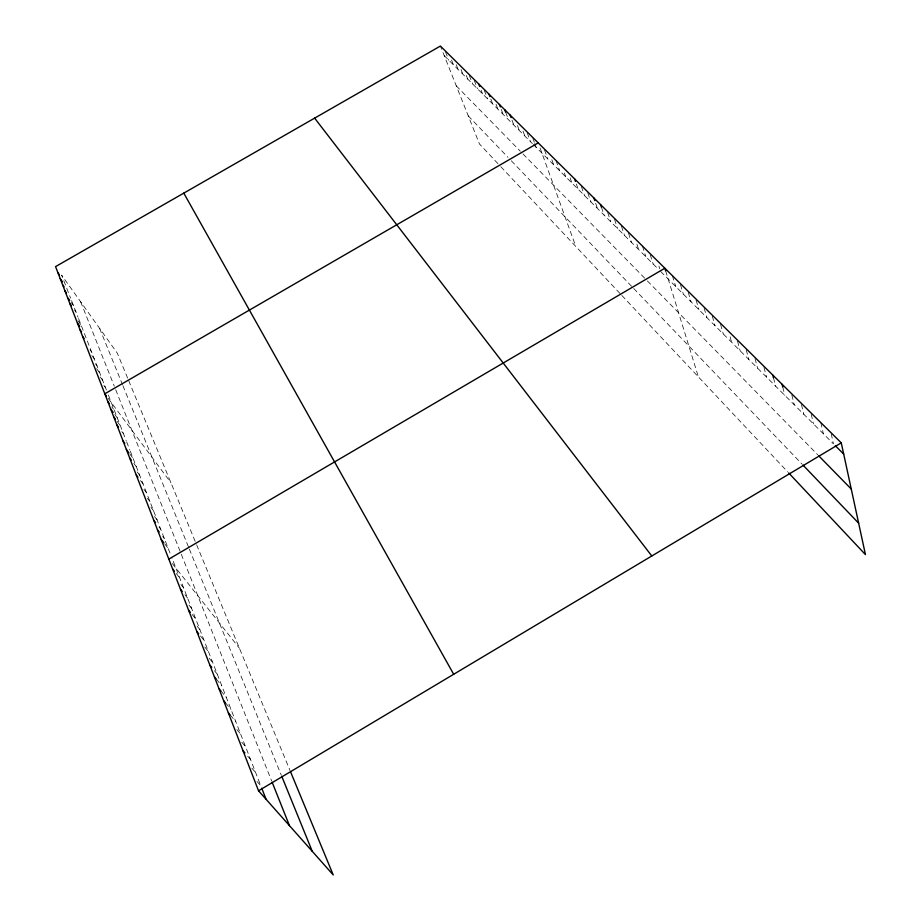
<?xml version="1.0" encoding="UTF-8"?>
<svg xmlns="http://www.w3.org/2000/svg" width="921" height="921" viewBox="0 0 921 921"><rect width="100%" height="100%" fill="white"/><g stroke="black" fill="none" stroke-linecap="round" stroke-linejoin="round"><path stroke-width="0.69" stroke-dasharray="4.61 3.45" d="M444.221 55.628L532.373 143.561M533.317 144.505L658.757 269.611M660.622 271.476L833.447 443.853L831.272 434.044M456.275 85.837L520.296 151.194M522.978 153.934L646.381 279.892M647.382 280.917L817.836 454.916M468.248 115.873L507.978 157.318M511.328 160.807L632.75 287.49M633.706 288.48L802.007 464.069M497.996 163.708L479.484 144.01L440.871 47.247M500.851 166.747L620.938 294.49M621.836 295.445L787.731 471.932M257.028 781.469L260.77 785.728L171.974 558.057M251.847 768.16L255.589 772.431M247.703 756.153L250.489 759.376M241.774 742.234L245.493 746.54M236.87 729.605L240.565 733.933M230.204 715.03L235.741 721.534M225.472 702.838L230.987 709.354M220.821 690.842L226.313 697.381M216.239 679.042L221.719 685.604M214.478 670.741L217.206 674.022M209.136 658.239L212.763 662.625M204.784 647.037L208.388 651.423M200.49 636.008L204.094 640.406M197.175 626.257L199.857 629.561M192.121 614.48L195.701 618.889M188.932 605.074L191.603 608.39M184.914 594.736L187.573 598.051M180.953 584.547L183.601 587.874M176.176 573.426L179.699 577.847M172.342 563.56L239.425 648.269M164.686 543.851L168.163 548.294M162.672 536.448L164.41 538.67M158.988 526.973L160.715 529.195M154.498 516.531L157.077 519.858M150.917 507.344L153.485 510.66M147.395 498.284L149.95 501.611M143.918 489.362L146.474 492.689M137.137 471.909L139.67 475.224M140.499 480.578L143.043 483.893M133.81 463.378L136.331 466.682M129.7 453.857L133.05 458.267M121.825 431.523L123.483 433.722M117.082 421.369L120.375 425.767M111.844 406.898L113.479 409.097M114.849 414.634L117.312 417.927M108.068 398.183L170.938 482.754M100.216 377.011L102.634 380.281M103.877 385.427L105.489 387.614M96.613 368.699L99.813 373.051M91.904 355.621L94.287 358.879M95.439 363.749L97.027 365.925M89.993 349.761L91.57 351.926M77.963 320.715L81.083 325.021M71.239 302.502L73.542 305.714M74.474 309.917L76.029 312.069M127.628 378.094L117.324 353.215L61.603 275.091L70.618 298.197M128.687 380.649L196.127 543.632M196.634 544.841L290.069 770.635M99.595 328.348L122.458 384.587M122.919 385.703L188.84 547.834M189.358 549.112L281.216 774.998M80.657 301.8L114.296 386.21M115.712 389.744L180.769 552.968M181.299 554.304L271.66 781.008M445.465 51.795L448.803 60.21M456.24 64.689L458.151 69.524M451.543 60.015L453.454 64.838M460.995 69.42L462.906 74.267M466.291 75.418L467.718 79.068M71.585 300.695L78.032 317.215M78.538 318.505L106.456 390.09M108.39 395.04L126.177 440.641M126.626 441.792L129.815 449.978M130.275 451.152L171.018 555.616M469.273 75.384L472.6 83.938M474.211 80.277L477.527 88.853M481.107 90.154L482.523 93.838M484.273 90.246L487.589 98.892M490.824 99.042L492.712 104.004M496.016 104.211L497.904 109.173M501.277 109.438L503.154 114.411M505.664 112.224L508.484 119.73M511.995 120.087L513.872 125.106M517.464 125.521L519.34 130.552M523.001 131.024L524.866 136.078M527.226 132.808L530.473 141.673M532.914 138.449L534.307 142.26M534.767 143.526L536.16 147.337M540.074 147.982L575.786 246.448M544.53 149.95L547.753 158.907M551.84 159.678L553.671 164.801M556.008 160.496L559.669 170.788M564.389 172.975L565.747 176.855M570.099 177.822L571.918 183.003M576.362 184.039L578.169 189.231M581.358 186.433L584.501 195.551M587.805 192.823L590.937 201.964M595.668 203.23L597.453 208.468M601.413 207.179L604.072 215.065M607.699 212.532L610.784 221.765M614.526 219.302L617.588 228.558M621.445 226.163L624.496 235.442M628.479 233.128L631.507 242.43M636.906 244.192L638.621 249.533M642.432 246.034L645.84 256.74M650.214 254.657L653.173 264.051M658.941 266.088L659.781 268.782M665.676 270.924L698.383 376.873M672.388 275.69L675.692 286.5M680.458 284.624L683.313 294.11M688.229 292.325L691.061 301.835M696.115 300.142L698.924 309.675M704.139 308.086L706.902 317.641M712.278 316.156L715.018 325.735M720.556 324.353L723.261 333.955M730.111 336.81L731.631 342.301M737.502 341.15L740.139 350.786M746.194 349.75L748.785 359.42M755.013 358.499L757.58 368.181M763.993 367.398L766.514 377.092M773.479 377.829L775.597 386.152M782.746 387.016L784.83 395.362M791.841 394.982L794.224 404.733M801.443 404.492L803.78 414.266M811.217 414.174L813.496 423.959M820.83 422.624L823.386 433.826"/><path stroke-width="1.38" d="M258.536 790.794L841.264 442.851L440.399 46.05L55.559 266.618L258.536 790.794L333.229 874.95L290.599 771.913M168.831 559.128L664.847 268.23L665.676 270.924M538.221 142.882L104.81 393.797L106.433 395.984M835.312 445.718L843.694 454.065M818.792 455.895L851.257 489.028M802.916 465.013L858.637 523.163M788.675 472.934L865.441 554.592L841.264 442.851M243.052 750.788L244.905 752.941M228.362 712.866L230.204 715.03M223.63 700.662L225.472 702.838M218.991 688.655L220.821 690.842M214.42 676.866L216.239 679.042M209.93 665.261L211.749 667.449M196.898 631.599L198.694 633.798M188.552 610.059L190.336 612.269M180.47 589.198L182.254 591.42M172.653 568.994L174.414 571.204M161.198 539.418L163.811 542.745M157.468 529.805L159.206 532.016M153.807 520.319L155.534 522.541M314.625 118.13L651.792 555.985M136.273 475.04L137.966 477.251M129.608 457.852L131.289 460.063M126.35 449.436L128.871 452.752M123.138 441.147L124.807 443.358M116.863 424.915L118.51 427.125M113.778 416.971L115.436 419.17M107.757 401.418L109.392 403.605M110.75 409.143L113.214 412.435M79.966 329.66L81.543 331.813M82.591 336.418L84.168 338.583M77.387 322.983L79.736 326.218M68.154 298.22L69.697 300.361M69.835 303.481L71.389 305.634M62.57 284.704L64.09 286.834M64.954 290.886L66.496 293.028M57.862 272.57L59.381 274.7M60.199 278.603L62.49 281.791M183.786 193.122L453.685 674.276M281.711 776.219L312.254 851.315M272.167 782.286L289.447 825.619M261.737 788.192L266.054 799.267M478.736 84.007L479.68 86.459M488.936 94.092L489.88 96.567M499.389 104.453L500.333 106.94M504.72 109.726L505.664 112.224M510.119 115.067L511.063 117.577M574.554 178.847L575.452 181.437M593.895 197.992L594.782 200.605M600.527 204.554L601.413 207.179M772.765 375.043L773.479 377.829M782.056 384.241L782.746 387.016"/></g></svg>
